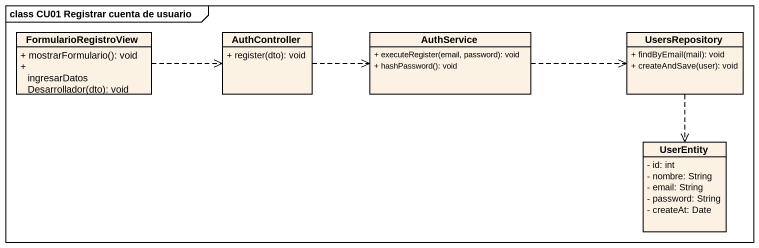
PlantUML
@startuml
mainframe class CU01 Registrar cuenta de usuario
hide circle
hide empty members
skinparam classAttributeIconSize 0
class FormularioRegistroView {
  + mostrarFormulario(): void
  + ingresarDatosDesarrollador(dto): void
}
class AuthController {
  + register(dto): void
}
class AuthService {
  + executeRegister(email, password): void
  + hashPassword(): void
}
class UsersRepository {
  + findByEmail(mail): void
  + createAndSave(user): void
}
class UserEntity {
  - id: int
  - nombre: String
  - email: String
  - password: String
  - createAt: Date
}
FormularioRegistroView .right.> AuthController
AuthController .right.> AuthService
AuthService .right.> UsersRepository
UsersRepository ..> UserEntity
@enduml
